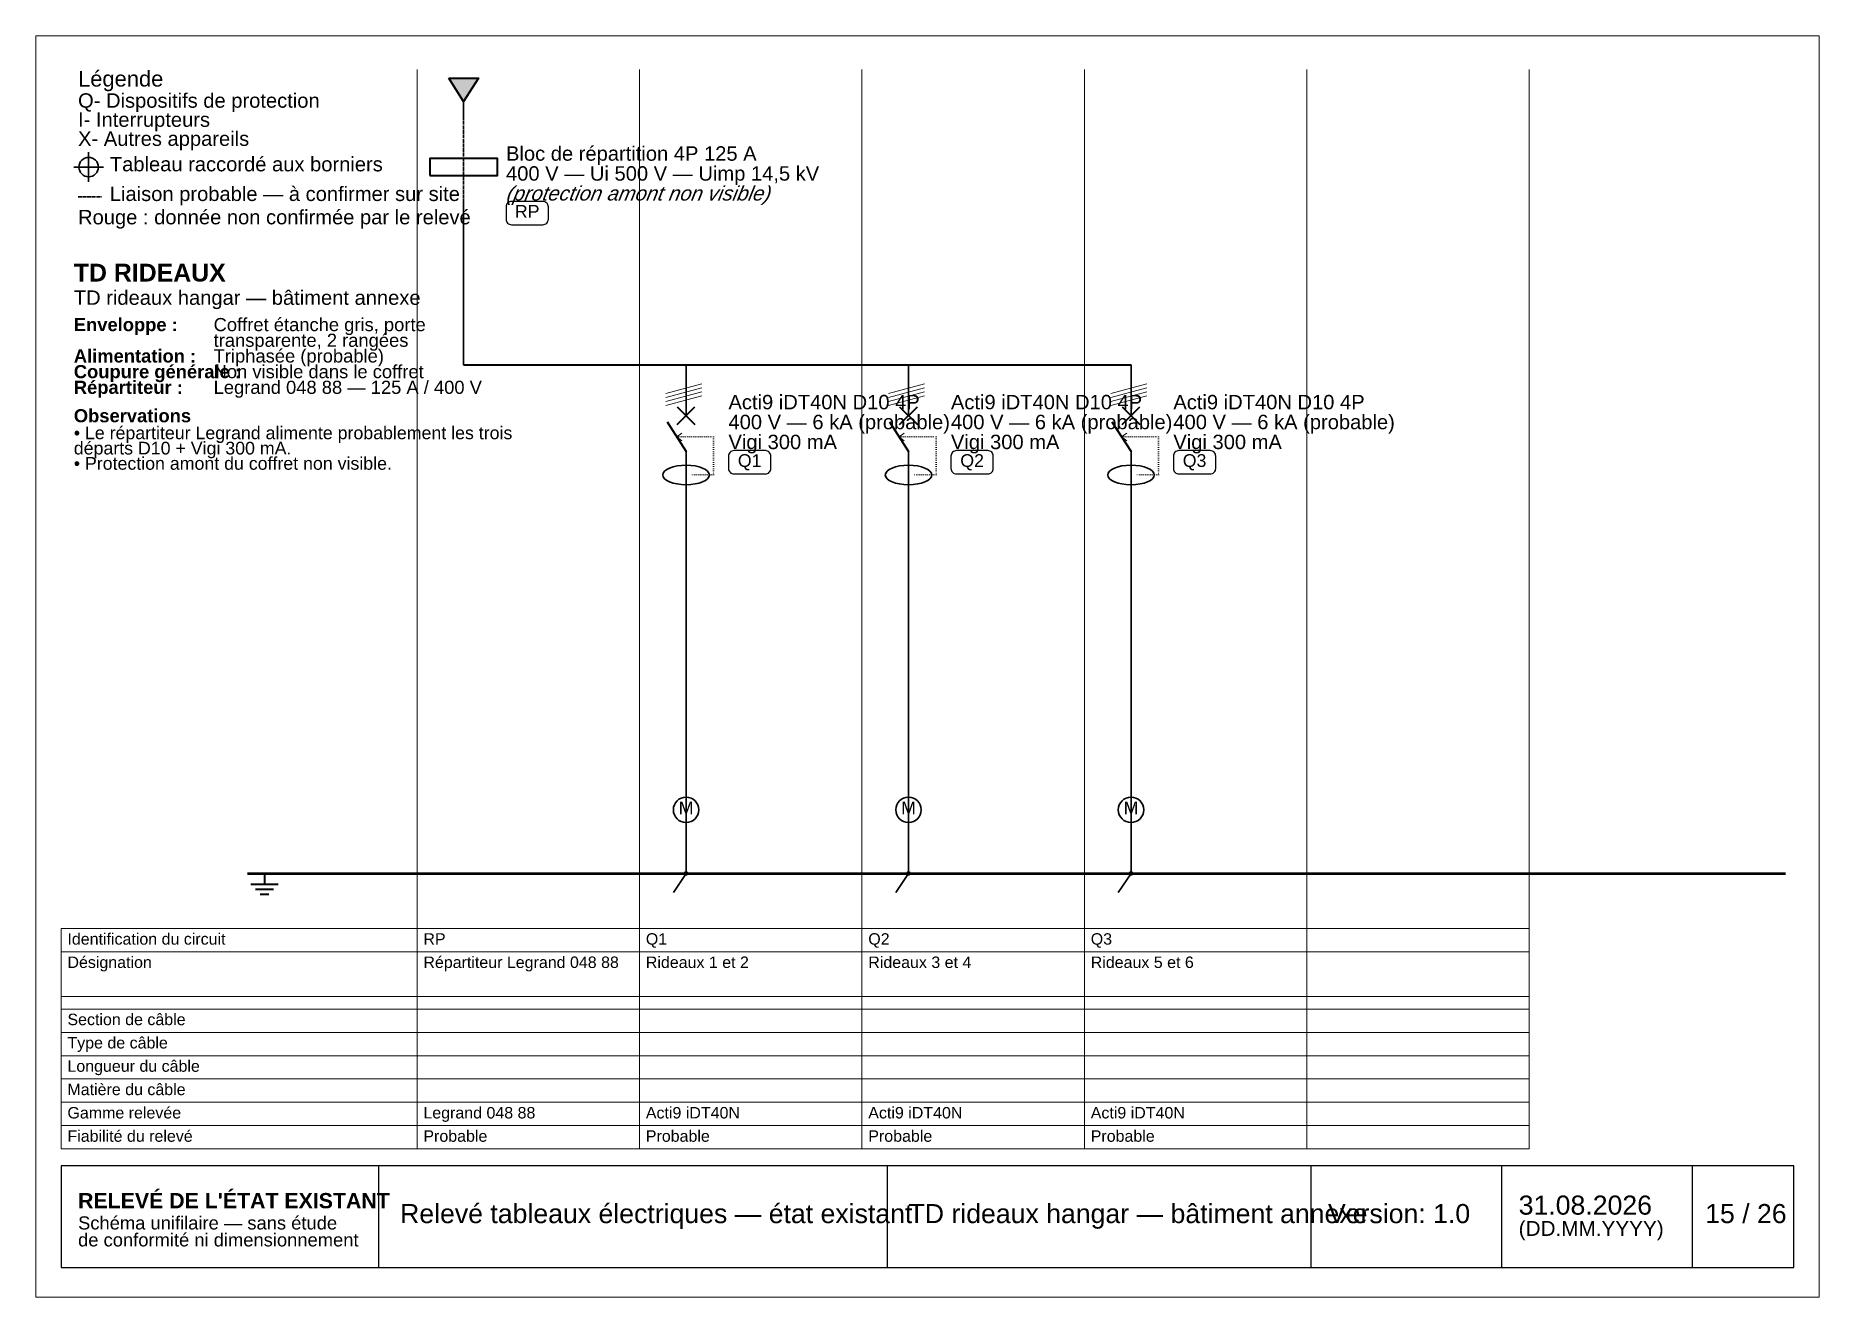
# Paper-space layout '15 - F15 TD RIDEAUX (1-1)' of a CAD drawing. Header units: millimetres. Extents: x 0 to 297, y 0 to 210.
# The model-space entities are those that its viewports show. They can reach past a viewport. Long polylines and large blocks are cut down to what shows.
import ezdxf
from ezdxf.enums import TextEntityAlignment as Align

# ---------------------------------------------------------------- set-up
doc = ezdxf.new("R2010")
doc.units = ezdxf.units.MM
doc.header["$LTSCALE"] = 0.5
doc.linetypes.add('DASHED', pattern=[1.524, 1.27, -0.254])
doc.linetypes.add('DOT', pattern=[0.508, 0, -0.508])
for name, color, linetype, lineweight in [('SCHEMA', 7, 'CONTINUOUS', 35), ('SCHEMA_PROBABLE', 7, 'DASHED', 35), ('SYMBOLES', 7, 'CONTINUOUS', 25), ('TERRE', 3, 'CONTINUOUS', 50), ('TEXTE', 7, 'CONTINUOUS', 13), ('TEXTE_A_CONFIRMER', 1, 'CONTINUOUS', 13), ('TRAME', 253, 'CONTINUOUS', 9)]:
    doc.layers.add(name, color=color, linetype=linetype, lineweight=lineweight)
doc.styles.add('SCHEMA', font='arial.ttf')
doc.styles.add('SCHEMA_GRAS', font='arialbd.ttf')
doc.styles.add('SCHEMA_ITAL', font='ariali.ttf')

msp = doc.modelspace()

# ---------------------------------------------------------------- hatches: boundary and pattern name
at = {"layer": 'SCHEMA'}
msp.add_hatch(color=7, dxfattribs=at).paths.add_polyline_path([(68.79, -487.05), (73.73, -487.05), (71.26, -490.93)])
h = msp.add_hatch(color=7, dxfattribs=at)
edge = h.paths.add_edge_path()
edge.add_arc((108.3, -619.44), 0.388, 0, 360)
h = msp.add_hatch(color=7, dxfattribs=at)
edge = h.paths.add_edge_path()
edge.add_arc((145.34, -619.44), 0.388, 0, 360)
h = msp.add_hatch(color=7, dxfattribs=at)
edge = h.paths.add_edge_path()
edge.add_arc((182.39, -619.44), 0.388, 0, 360)

# ---------------------------------------------------------------- linework, layer by layer
at = {"layer": 'SCHEMA', "lineweight": 30}
for p, q in [((71.26, -490.93), (71.26, -493.4)), ((6.35, -501.87), (11.29, -501.87)), ((8.82, -499.4), (8.82, -504.34)), ((71.26, -507.87), (71.26, -534.78)), ((108.3, -534.78), (108.3, -543.24)), ((145.34, -534.78), (145.34, -543.24)), ((182.39, -534.78), (182.39, -543.24)), ((108.3, -549.24), (108.3, -619.44)), ((145.34, -549.24), (145.34, -619.44)), ((182.39, -549.24), (182.39, -619.44)), ((108.3, -619.44), (106.19, -622.62)), ((145.34, -619.44), (143.23, -622.62)), ((182.39, -619.44), (180.27, -622.62))]:
    msp.add_line(p, q, dxfattribs=at)
at = {"layer": 'SCHEMA', "lineweight": 35}
for p, q in [((71.26, -534.78), (182.39, -534.78)), ((105.13, -544.3), (108.3, -549.24)), ((142.17, -544.3), (145.34, -549.24)), ((179.21, -544.3), (182.39, -549.24)), ((38.1, -619.44), (38.1, -621.21)), ((35.81, -621.21), (40.39, -621.21)), ((36.62, -622.06), (39.58, -622.06)), ((37.39, -622.9), (38.81, -622.9))]:
    msp.add_line(p, q, dxfattribs=at)
at = {"layer": 'SCHEMA', "lineweight": 40}
for p, q in [((106.82, -544.73), (109.78, -541.76)), ((106.82, -541.76), (109.78, -544.73)), ((143.86, -544.73), (146.83, -541.76)), ((143.86, -541.76), (146.83, -544.73)), ((180.9, -544.73), (183.87, -541.76)), ((180.9, -541.76), (183.87, -544.73))]:
    msp.add_line(p, q, dxfattribs=at)
at = {"layer": 'SCHEMA', "lineweight": 35}
for points in [[(68.79, -487.05), (73.73, -487.05), (71.26, -490.93)], [(65.62, -503.28), (76.91, -503.28), (76.91, -500.46), (65.62, -500.46)]]:
    msp.add_lwpolyline(points, close=True, dxfattribs=at)
at = {"layer": 'SCHEMA', "lineweight": 30}
for centre, radius in [((8.82, -501.87), 1.62), ((108.3, -608.86), 2.12), ((145.34, -608.86), 2.12), ((182.39, -608.86), 2.12)]:
    msp.add_circle(centre, radius, dxfattribs=at)
for centre in [(108.3, -553.12), (145.34, -553.12), (182.39, -553.12)]:
    msp.add_ellipse(centre, major_axis=(3.88, 0), ratio=0.418182, dxfattribs=at)
at = {"layer": 'SCHEMA_PROBABLE', "lineweight": 30}
for p, q in [((71.26, -493.4), (71.26, -501.87)), ((71.26, -501.87), (71.26, -507.87)), ((7.06, -506.81), (10.94, -506.81))]:
    msp.add_line(p, q, dxfattribs=at)
at = {"layer": 'SYMBOLES', "lineweight": 20}
for p, q in [((104.95, -539.54), (110.95, -537.95)), ((104.95, -540.21), (110.95, -538.62)), ((104.95, -540.88), (110.95, -539.29)), ((104.95, -541.55), (110.95, -539.96)), ((141.99, -539.54), (147.99, -537.95)), ((141.99, -540.21), (147.99, -538.62)), ((141.99, -540.88), (147.99, -539.29)), ((141.99, -541.55), (147.99, -539.96)), ((179.03, -539.54), (185.03, -537.95)), ((179.03, -540.21), (185.03, -538.62)), ((179.03, -540.88), (185.03, -539.29)), ((179.03, -541.55), (185.03, -539.96)), ((106.75, -546.77), (107.6, -546.14)), ((143.79, -546.77), (144.64, -546.14)), ((180.83, -546.77), (181.68, -546.14)), ((106.75, -546.77), (107.6, -547.41)), ((143.79, -546.77), (144.64, -547.41)), ((180.83, -546.77), (181.68, -547.41))]:
    msp.add_line(p, q, dxfattribs=at)
at = {"layer": 'SYMBOLES', "linetype": 'DOT', "lineweight": 20}
for p, q in [((106.75, -546.77), (112.89, -546.77)), ((112.89, -546.77), (112.89, -553.12)), ((143.79, -546.77), (149.93, -546.77)), ((149.93, -546.77), (149.93, -553.12)), ((180.83, -546.77), (186.97, -546.77)), ((186.97, -546.77), (186.97, -553.12)), ((112.89, -553.12), (109.01, -553.12)), ((149.93, -553.12), (146.05, -553.12)), ((186.97, -553.12), (183.09, -553.12))]:
    msp.add_line(p, q, dxfattribs=at)
at = {"layer": 'SYMBOLES', "lineweight": 15}
for p, q in [((4.23, -628.62), (248.71, -628.62)), ((4.23, -665.31), (4.23, -628.62)), ((63.5, -665.31), (63.5, -628.62)), ((100.54, -665.31), (100.54, -628.62)), ((137.58, -665.31), (137.58, -628.62)), ((174.62, -665.31), (174.62, -628.62)), ((211.67, -665.31), (211.67, -628.62)), ((248.71, -665.31), (248.71, -628.62)), ((4.23, -632.5), (248.71, -632.5)), ((4.23, -639.91), (248.71, -639.91)), ((4.23, -642.02), (248.71, -642.02)), ((4.23, -645.9), (248.71, -645.9)), ((4.23, -649.78), (248.71, -649.78)), ((4.23, -653.66), (248.71, -653.66)), ((4.23, -657.54), (248.71, -657.54)), ((4.23, -661.42), (248.71, -661.42)), ((4.23, -665.31), (248.71, -665.31))]:
    msp.add_line(p, q, dxfattribs=at)
at = {"layer": 'SYMBOLES', "lineweight": 25}
for p, q in [((57.15, -685.06), (57.15, -668.13)), ((141.82, -685.06), (141.82, -668.13)), ((212.37, -685.06), (212.37, -668.13)), ((244.12, -685.06), (244.12, -668.13)), ((275.87, -685.06), (275.87, -668.13))]:
    msp.add_line(p, q, dxfattribs=at)
for points in [[(79.23, -511.47), (84.45, -511.47, 0.414214), (85.37, -510.55), (85.37, -508.5, 0.414214), (84.45, -507.59), (79.23, -507.59, 0.414214), (78.32, -508.5), (78.32, -510.55, 0.414214)], [(116.28, -552.95), (121.5, -552.95, 0.414214), (122.41, -552.03), (122.41, -549.98, 0.414214), (121.5, -549.07), (116.28, -549.07, 0.414214), (115.36, -549.98), (115.36, -552.03, 0.414214)], [(153.32, -552.95), (158.54, -552.95, 0.414214), (159.46, -552.03), (159.46, -549.98, 0.414214), (158.54, -549.07), (153.32, -549.07, 0.414214), (152.4, -549.98), (152.4, -552.03, 0.414214)], [(190.36, -552.95), (195.58, -552.95, 0.414214), (196.5, -552.03), (196.5, -549.98, 0.414214), (195.58, -549.07), (190.36, -549.07, 0.414214), (189.44, -549.98), (189.44, -552.03, 0.414214)]]:
    msp.add_lwpolyline(points, format="xyb", close=True, dxfattribs=at)
msp.add_lwpolyline([(4.23, -685.06), (292.77, -685.06), (292.77, -668.13), (4.23, -668.13)], close=True, dxfattribs=at)
at = {"layer": 'TERRE', "color": 3}
msp.add_line((35.28, -619.44), (291.36, -619.44), dxfattribs=at)
at = {"layer": 'TERRE', "color": 2, "linetype": 'DASHED'}
msp.add_line((36.69, -619.44), (291.36, -619.44), dxfattribs=at)
at = {"layer": 'TRAME'}
for p, q in [((63.5, -665.31), (63.5, -485.64)), ((100.54, -665.31), (100.54, -485.64)), ((137.58, -665.31), (137.58, -485.64)), ((174.62, -665.31), (174.62, -485.64)), ((211.67, -665.31), (211.67, -485.64)), ((248.71, -665.31), (248.71, -485.64))]:
    msp.add_line(p, q, dxfattribs=at)

# ---------------------------------------------------------------- texts
at = {"layer": 'TEXTE'}
for s, height, style, p in [('Légende', 2.611, 'SCHEMA', (7.06, -488.47)), ('Q- Dispositifs de protection', 2.3989, 'SCHEMA', (7.06, -491.99)), ('I- Interrupteurs', 2.3989, 'SCHEMA', (7.06, -495.17)), ('X- Autres appareils', 2.3989, 'SCHEMA', (7.06, -498.34)), ('Bloc de répartition 4P 125 A', 2.3989, 'SCHEMA', (78.32, -500.81)), ('Tableau raccordé aux borniers', 2.3989, 'SCHEMA', (12.35, -502.58)), ('400 V — Ui 500 V — Uimp 14,5 kV', 2.3989, 'SCHEMA', (78.32, -504.13)), ('Liaison probable — à confirmer sur site', 2.3989, 'SCHEMA', (12.35, -507.52)), ('TD RIDEAUX', 2.963, 'SCHEMA_GRAS', (6.35, -520.92)), ('TD rideaux hangar — bâtiment annexe', 2.3989, 'SCHEMA', (6.35, -524.8)), ('Enveloppe :', 2.1872, 'SCHEMA_GRAS', (6.35, -529.18)), ('Coffret étanche gris, porte', 2.1872, 'SCHEMA', (29.63, -529.18)), ('transparente, 2 rangées', 2.1872, 'SCHEMA', (29.63, -531.79)), ('Alimentation :', 2.1872, 'SCHEMA_GRAS', (6.35, -534.4)), ('Triphasée (probable)', 2.1872, 'SCHEMA', (29.63, -534.4)), ('Coupure générale :', 2.1872, 'SCHEMA_GRAS', (6.35, -537.01)), ('Répartiteur :', 2.1872, 'SCHEMA_GRAS', (6.35, -539.62)), ('Non visible dans le coffret', 2.1872, 'SCHEMA', (29.63, -537.01)), ('Legrand 048 88 — 125 A / 400 V', 2.1872, 'SCHEMA', (29.63, -539.62)), ('Acti9 iDT40N D10 4P', 2.3989, 'SCHEMA', (115.36, -542.19)), ('Acti9 iDT40N D10 4P', 2.3989, 'SCHEMA', (152.4, -542.19)), ('Acti9 iDT40N D10 4P', 2.3989, 'SCHEMA', (189.44, -542.19)), ('Observations', 2.1872, 'SCHEMA_GRAS', (6.35, -544.35)), ('400 V — 6 kA (probable)', 2.3989, 'SCHEMA', (115.36, -545.5)), ('400 V — 6 kA (probable)', 2.3989, 'SCHEMA', (152.4, -545.5)), ('400 V — 6 kA (probable)', 2.3989, 'SCHEMA', (189.44, -545.5)), ('• Le répartiteur Legrand alimente probablement les trois', 2.1167, 'SCHEMA', (6.35, -547.17)), ('Vigi 300 mA', 2.3989, 'SCHEMA', (115.36, -548.82)), ('Vigi 300 mA', 2.3989, 'SCHEMA', (152.4, -548.82)), ('Vigi 300 mA', 2.3989, 'SCHEMA', (189.44, -548.82)), ('départs D10 + Vigi 300 mA.', 2.1167, 'SCHEMA', (6.35, -549.71)), ('• Protection amont du coffret non visible.', 2.1167, 'SCHEMA', (6.35, -552.25)), ('Identification du circuit', 1.905, 'SCHEMA', (5.29, -631.3)), ('RP', 1.905, 'SCHEMA', (64.56, -631.3)), ('Q1', 1.905, 'SCHEMA', (101.6, -631.3)), ('Q2', 1.905, 'SCHEMA', (138.64, -631.3)), ('Q3', 1.905, 'SCHEMA', (175.68, -631.3)), ('Désignation', 1.905, 'SCHEMA', (5.29, -635.18)), ('Répartiteur Legrand 048 88', 1.905, 'SCHEMA', (64.56, -635.18)), ('Rideaux 1 et 2', 1.905, 'SCHEMA', (101.6, -635.18)), ('Rideaux 3 et 4', 1.905, 'SCHEMA', (138.64, -635.18)), ('Rideaux 5 et 6', 1.905, 'SCHEMA', (175.68, -635.18)), ('Section de câble', 1.905, 'SCHEMA', (5.29, -644.7)), ('Type de câble', 1.905, 'SCHEMA', (5.29, -648.58)), ('Longueur du câble', 1.905, 'SCHEMA', (5.29, -652.46)), ('Matière du câble', 1.905, 'SCHEMA', (5.29, -656.35)), ('Gamme relevée', 1.905, 'SCHEMA', (5.29, -660.23)), ('Legrand 048 88', 1.905, 'SCHEMA', (64.56, -660.23)), ('Acti9 iDT40N', 1.905, 'SCHEMA', (101.6, -660.23)), ('Acti9 iDT40N', 1.905, 'SCHEMA', (138.64, -660.23)), ('Acti9 iDT40N', 1.905, 'SCHEMA', (175.68, -660.23)), ('Fiabilité du relevé', 1.905, 'SCHEMA', (5.29, -664.11)), ('Probable', 1.905, 'SCHEMA', (64.56, -664.11)), ('Probable', 1.905, 'SCHEMA', (101.6, -664.11)), ('Probable', 1.905, 'SCHEMA', (138.64, -664.11)), ('Probable', 1.905, 'SCHEMA', (175.68, -664.11)), ("RELEVÉ DE L'ÉTAT EXISTANT", 2.54, 'SCHEMA_GRAS', (7.06, -675.18)), ('31.08.2026', 3.175, 'SCHEMA', (246.94, -676.24)), ('Schéma unifilaire — sans étude', 2.1872, 'SCHEMA', (7.06, -678.71)), ('Relevé tableaux électriques — état existant', 3.175, 'SCHEMA', (60.68, -677.65)), ('TD rideaux hangar — bâtiment annexe', 3.175, 'SCHEMA', (145.34, -677.65)), ('Version: 1.0', 3.175, 'SCHEMA', (215.19, -677.65)), ('15 / 26', 3.175, 'SCHEMA', (277.99, -677.65)), ('de conformité ni dimensionnement', 2.1872, 'SCHEMA', (7.06, -681.53)), ('(DD.MM.YYYY)', 2.4694, 'SCHEMA', (246.94, -679.77))]:
    msp.add_text(s, height=height, dxfattribs=dict(at, style=style)).set_placement(p)
at = {"layer": 'TEXTE', "style": 'SCHEMA'}
for s, height, p in [('RP', 2.117, (81.84, -510.3)), ('Q1', 2.117, (118.89, -551.78)), ('Q2', 2.117, (155.93, -551.78)), ('Q3', 2.117, (192.97, -551.78)), ('M', 2.12, (108.3, -609.6)), ('M', 2.12, (145.34, -609.6)), ('M', 2.12, (182.39, -609.6))]:
    msp.add_text(s, height=height, dxfattribs=at).set_placement(p, align=Align.CENTER)
at = {"layer": 'TEXTE_A_CONFIRMER', "style": 'SCHEMA_ITAL', "oblique": 12}
msp.add_text('(protection amont non visible)', height=2.3989, dxfattribs=at).set_placement((78.32, -507.44))
at = {"layer": 'TEXTE_A_CONFIRMER', "style": 'SCHEMA'}
msp.add_text('Rouge : donnée non confirmée par le relevé', height=2.3989, dxfattribs=at).set_placement((7.06, -511.4))

psp = doc.layouts.new('15 - F15 TD RIDEAUX (1-1)')

# ---------------------------------------------------------------- viewports
at = {"layer": 'VIEWPORTS'}
psp.add_viewport(center=(148.5, 105), size=(297, 210), view_center_point=(148.5, -585), view_height=210, dxfattribs=at)

doc.saveas('drawing.dxf')
